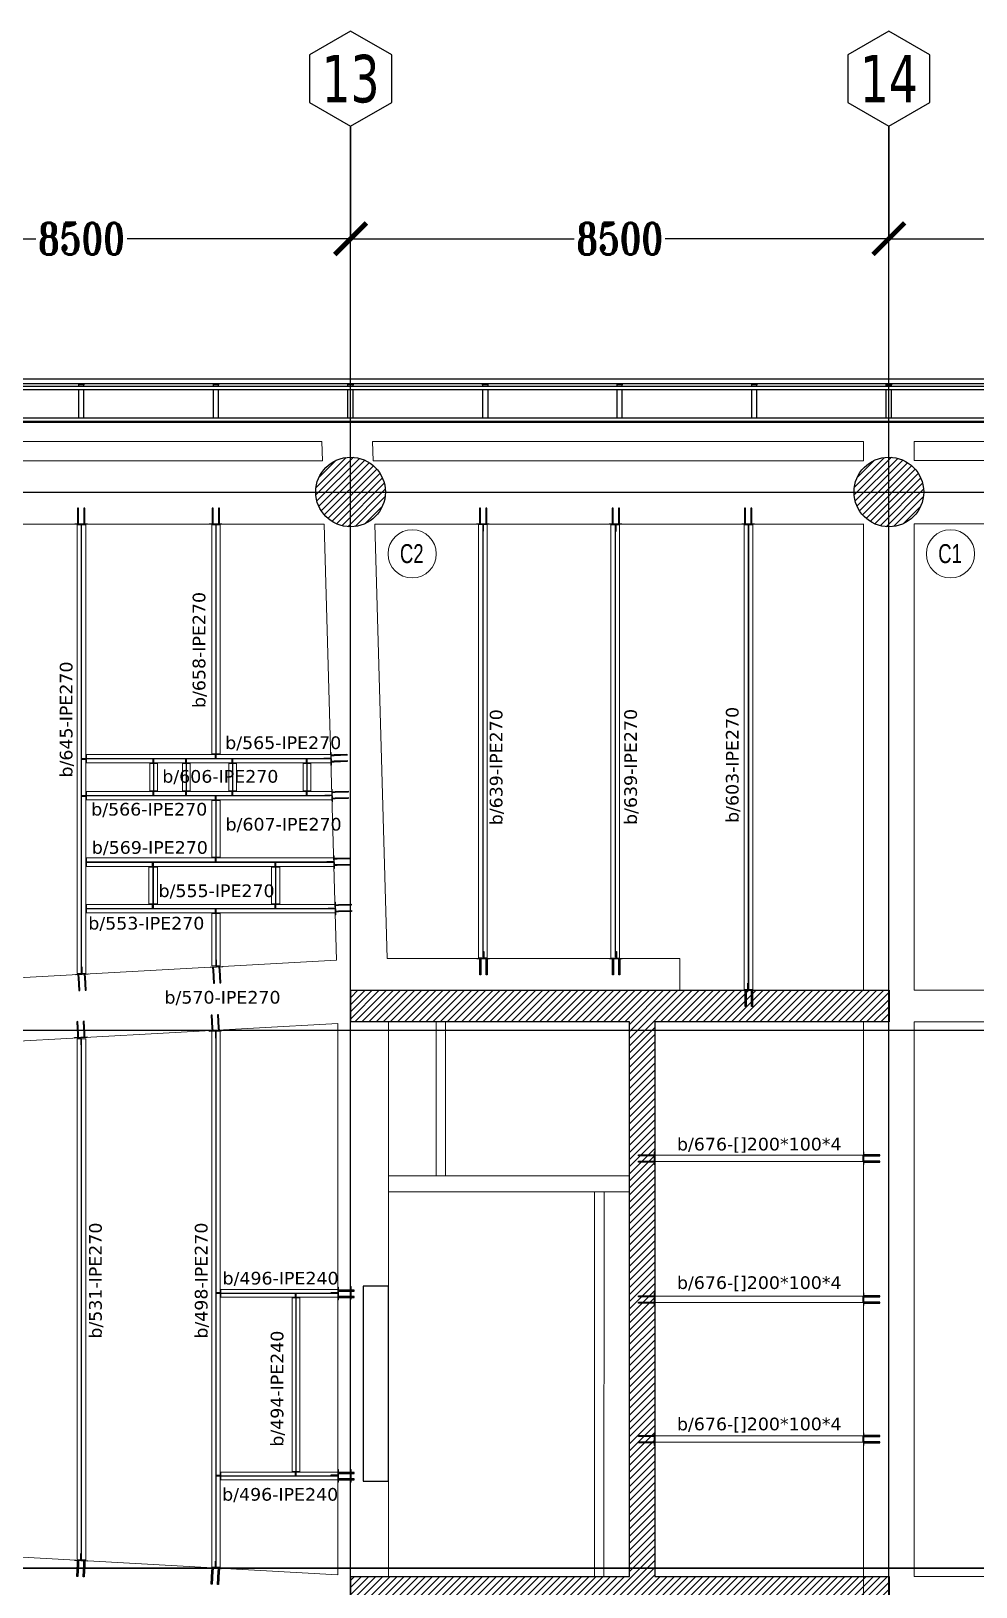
# Model space of a CAD drawing. Header units: millimetres. Extents: x -2452 to 78744, y -21906 to 33736.
# Drawn here: x 50102 to 65020, y 8205 to 32781 of the extents above; entities that cross this region are included whole.
import ezdxf
from ezdxf.enums import TextEntityAlignment as Align

# ---------------------------------------------------------------- set-up
doc = ezdxf.new("R2010")
doc.units = ezdxf.units.MM
doc.header["$LTSCALE"] = 0.9
for name, color, linetype, lineweight in [('0-3', 250, 'Continuous', 5), ('A_ALMA', 8, 'Continuous', 5), ('E_COLUMNAS-4', 1, 'Continuous', 25), ('E_MUROS-1', 2, 'Continuous', 25), ('E_TEXTO', 3, 'Continuous', 9), ('E_VIGAS', 8, 'Continuous', 9), ('E_VIGAS-1', 5, 'Continuous', 25), ('E_VIGAS-2', 10, 'Continuous', 25), ('HCB-PLATINA', 4, 'Continuous', 15), ('HCB-VIGAS', 4, 'Continuous', 15), ('VIGAS_HCB', 4, 'Continuous', 15)]:
    doc.layers.add(name, color=color, linetype=linetype, lineweight=lineweight)
for name, color, linetype in [('COTAS', 8, 'Continuous'), ('HCB-ACH_PANT', 253, 'Continuous'), ('HCB-ANCLAJE', 5, 'Continuous'), ('HCB-EJES', 1, 'Continuous'), ('HCB-ROTULOS', 2, 'Continuous'), ('HCB_PANTALLAS', 6, 'Continuous')]:
    doc.layers.add(name, color=color, linetype=linetype)
doc.layers.get('0-3').off()
doc.styles.add('Arial Narrow', font='', dxfattribs={"width": 0.85, "height": 0.3})
doc.styles.add('ROMANT', font='romant.shx', dxfattribs={"width": 0.8})
doc.styles.add('VERDANA', font='verdana.ttf')
doc.styles.get('Arial Narrow').set_extended_font_data('Arial Narrow')
doc.dimstyles.new('1.125', dxfattribs={"dimscale": 0, "dimtxt": 500, "dimasz": 500, "dimexe": 4, "dimexo": 4, "dimgap": 15, "dimtad": 0, "dimdec": 0, "dimzin": 4, "dimdsep": 46, "dimtxsty": 'ROMANT', "dimblk": 'ARCHTICK', "dimcen": -10, "dimclrd": 256, "dimclrt": 3, "dimadec": 0, "dimazin": 0, "dimtfac": 1, "dimtdec": 0, "dimtix": 1, "dimtmove": 0, "dimatfit": 0, "dimldrblk": 'OBLIQUE', "dimfxl": 0.05, "dimtolj": 1, "dimtzin": 0, "dimarcsym": 0})

# ---------------------------------------------------------------- blocks, each defined once
blk = doc.blocks.new('EST_SFM_VIGA-METALICA-SECCION-C - EST_SFM_VIGA-METALICA-UPN160-1604346-PLANTA DE PISO 14 N_E_ _56_55m')
at = {"layer": 'E_VIGAS-1'}
for p, q in [((30.11, 0.018), (-30.277, 0.018)), ((-30.272, -0.047), (30.104, -0.047))]:
    blk.add_line(p, q, dxfattribs=at)
blk = doc.blocks.new('EST_SFM_VIGA-METALICA-SECCION-C - EST_SFM_VIGA-METALICA-UPN100-1526554-PLANTA DE PISO 14 N_E_ _56_55m')
at = {"layer": 'E_VIGAS-2'}
for p, q in [((34.942, 0.018), (-34.929, 0.018)), ((-34.929, -0.032), (34.942, -0.032))]:
    blk.add_line(p, q, dxfattribs=at)
blk = doc.blocks.new('EST_SFM_VIGA-METALICA-SECCION-C - EST_SFM_VIGA-METALICA-UPN100-1526616-PLANTA DE PISO 14 N_E_ _56_55m')
at = {"layer": 'E_VIGAS-2'}
for p, q in [((34.044, 0.032), (-34.827, 0.032)), ((-34.827, -0.018), (34.044, -0.018))]:
    blk.add_line(p, q, dxfattribs=at)
blk = doc.blocks.new('DCTIB_CNI_EST_MOD-1A-FAC_0001_rvt-2-PLANTA DE PISO 14 N_E_ _56_55m')
at = {"layer": 'E_VIGAS-1'}
for p, q in [((-27.454, 167.859), (-27.426, 167.859)), ((-27.454, 167.858), (-27.454, 167.859)), ((-27.372, 167.858), (-27.454, 167.858)), ((-27.454, 167.83), (-27.454, 167.858)), ((-27.415, 167.864), (-27.415, 167.878)), ((-27.415, 167.859), (-27.415, 167.864)), ((-27.41, 167.878), (-27.41, 167.864)), ((-27.41, 167.864), (-27.41, 167.859)), ((-27.399, 167.859), (-27.372, 167.859)), ((-27.372, 167.859), (-27.372, 167.858)), ((-27.372, 167.83), (-27.372, 167.858)), ((-25.328, 167.859), (-25.3, 167.859)), ((-25.328, 167.858), (-25.328, 167.859)), ((-25.246, 167.858), (-25.328, 167.858)), ((-25.328, 167.83), (-25.328, 167.858)), ((-25.29, 167.864), (-25.29, 167.878)), ((-25.29, 167.859), (-25.29, 167.864)), ((-25.285, 167.878), (-25.285, 167.864)), ((-25.285, 167.864), (-25.285, 167.859)), ((-25.274, 167.859), (-25.246, 167.859)), ((-25.246, 167.859), (-25.246, 167.858)), ((-25.246, 167.83), (-25.246, 167.858)), ((-23.203, 167.859), (-23.175, 167.859)), ((-23.203, 167.858), (-23.203, 167.859)), ((-23.121, 167.858), (-23.203, 167.858)), ((-23.203, 167.83), (-23.203, 167.858)), ((-23.164, 167.864), (-23.164, 167.878)), ((-23.164, 167.859), (-23.164, 167.864)), ((-23.159, 167.878), (-23.159, 167.864)), ((-23.159, 167.864), (-23.159, 167.859)), ((-23.149, 167.859), (-23.121, 167.859)), ((-23.121, 167.859), (-23.121, 167.858)), ((-23.121, 167.83), (-23.121, 167.858)), ((-21.078, 167.858), (-21.078, 167.859)), ((-21.078, 167.859), (-21.05, 167.859)), ((-20.996, 167.858), (-21.078, 167.858)), ((-21.078, 167.858), (-21.078, 167.83)), ((-21.04, 167.864), (-21.04, 167.878)), ((-21.04, 167.859), (-21.04, 167.864)), ((-21.035, 167.878), (-21.035, 167.864)), ((-21.035, 167.864), (-21.035, 167.859)), ((-21.024, 167.859), (-20.996, 167.859)), ((-20.996, 167.859), (-20.996, 167.858)), ((-20.996, 167.858), (-20.996, 167.83)), ((-18.953, 167.859), (-18.925, 167.859)), ((-18.953, 167.858), (-18.953, 167.859)), ((-18.871, 167.858), (-18.953, 167.858)), ((-18.953, 167.83), (-18.953, 167.858)), ((-18.915, 167.864), (-18.915, 167.878)), ((-18.915, 167.859), (-18.915, 167.864)), ((-18.91, 167.878), (-18.91, 167.864)), ((-18.91, 167.864), (-18.91, 167.859)), ((-18.899, 167.859), (-18.871, 167.859)), ((-18.871, 167.859), (-18.871, 167.858)), ((-18.871, 167.83), (-18.871, 167.858)), ((-16.828, 167.859), (-16.8, 167.859)), ((-16.828, 167.858), (-16.828, 167.859)), ((-16.746, 167.858), (-16.828, 167.858)), ((-16.828, 167.83), (-16.828, 167.858)), ((-16.79, 167.864), (-16.79, 167.878)), ((-16.79, 167.859), (-16.79, 167.864)), ((-16.785, 167.878), (-16.785, 167.864)), ((-16.785, 167.864), (-16.785, 167.859)), ((-16.774, 167.859), (-16.746, 167.859)), ((-16.746, 167.859), (-16.746, 167.858)), ((-16.746, 167.83), (-16.746, 167.858)), ((-14.703, 167.859), (-14.675, 167.859)), ((-14.703, 167.858), (-14.703, 167.859)), ((-14.703, 167.858), (-14.621, 167.858)), ((-14.621, 167.858), (-14.703, 167.858)), ((-14.703, 167.83), (-14.703, 167.858)), ((-14.665, 167.864), (-14.665, 167.878)), ((-14.665, 167.859), (-14.665, 167.864)), ((-14.66, 167.878), (-14.66, 167.864)), ((-14.66, 167.864), (-14.66, 167.859)), ((-14.649, 167.859), (-14.621, 167.859)), ((-14.621, 167.859), (-14.621, 167.858)), ((-14.621, 167.83), (-14.621, 167.858)), ((-27.454, 167.33), (-27.454, 167.78)), ((-27.372, 167.33), (-27.372, 167.78)), ((-25.328, 167.33), (-25.328, 167.78)), ((-25.246, 167.33), (-25.246, 167.78)), ((-23.203, 167.33), (-23.203, 167.78)), ((-23.121, 167.33), (-23.121, 167.78)), ((-21.078, 167.78), (-21.078, 167.33)), ((-20.996, 167.78), (-20.996, 167.33)), ((-18.953, 167.33), (-18.953, 167.78)), ((-18.871, 167.33), (-18.871, 167.78)), ((-16.828, 167.33), (-16.828, 167.78)), ((-16.746, 167.33), (-16.746, 167.78)), ((-14.703, 167.33), (-14.703, 167.78)), ((-14.621, 167.33), (-14.621, 167.78)), ((-27.454, 167.26), (-27.454, 167.28)), ((-27.372, 167.26), (-27.454, 167.26)), ((-27.372, 167.26), (-27.372, 167.28)), ((-25.328, 167.263), (-25.328, 167.28)), ((-25.246, 167.263), (-25.328, 167.263)), ((-25.246, 167.263), (-25.246, 167.28)), ((-23.203, 167.263), (-23.203, 167.28)), ((-23.121, 167.263), (-23.203, 167.263)), ((-23.121, 167.263), (-23.121, 167.28)), ((-21.078, 167.28), (-21.078, 167.263)), ((-20.996, 167.263), (-21.078, 167.263)), ((-20.996, 167.28), (-20.996, 167.263)), ((-18.953, 167.263), (-18.953, 167.28)), ((-18.871, 167.263), (-18.953, 167.263)), ((-18.871, 167.263), (-18.871, 167.28)), ((-16.828, 167.263), (-16.828, 167.28)), ((-16.746, 167.263), (-16.828, 167.263)), ((-16.746, 167.263), (-16.746, 167.28)), ((-14.703, 167.263), (-14.703, 167.28)), ((-14.621, 167.263), (-14.703, 167.263)), ((-14.621, 167.263), (-14.621, 167.28))]:
    blk.add_line(p, q, dxfattribs=at)
for points, knots in [([(-27.415, 167.864), (-27.415, 167.863), (-27.415, 167.862), (-27.417, 167.86), (-27.419, 167.86), (-27.42, 167.859), (-27.421, 167.859), (-27.423, 167.859), (-27.424, 167.859), (-27.426, 167.859)], [0, 0, 0, 0, 0.285714, 0.428571, 0.571429, 0.678571, 0.732143, 0.785714, 1, 1, 1, 1]), ([(-27.426, 167.859), (-27.425, 167.859), (-27.423, 167.859), (-27.421, 167.859), (-27.419, 167.86), (-27.417, 167.86), (-27.415, 167.862), (-27.415, 167.863), (-27.415, 167.864)], [0, 0, 0, 0, 0.142857, 0.285714, 0.428571, 0.571429, 0.785714, 1, 1, 1, 1]), ([(-27.41, 167.864), (-27.41, 167.863), (-27.41, 167.862), (-27.408, 167.86), (-27.407, 167.86), (-27.405, 167.859), (-27.404, 167.859), (-27.402, 167.859), (-27.401, 167.859), (-27.399, 167.859)], [0, 0, 0, 0, 0.285714, 0.428571, 0.571429, 0.678571, 0.732143, 0.785714, 1, 1, 1, 1]), ([(-27.399, 167.859), (-27.4, 167.859), (-27.402, 167.859), (-27.404, 167.859), (-27.406, 167.86), (-27.408, 167.86), (-27.41, 167.862), (-27.41, 167.863), (-27.41, 167.864)], [0, 0, 0, 0, 0.142857, 0.285714, 0.428571, 0.571429, 0.785714, 1, 1, 1, 1]), ([(-25.29, 167.864), (-25.29, 167.863), (-25.29, 167.862), (-25.292, 167.86), (-25.293, 167.86), (-25.295, 167.859), (-25.296, 167.859), (-25.297, 167.859), (-25.299, 167.859), (-25.3, 167.859)], [0, 0, 0, 0, 0.285714, 0.428571, 0.571429, 0.678571, 0.732143, 0.785714, 1, 1, 1, 1]), ([(-25.3, 167.859), (-25.299, 167.859), (-25.298, 167.859), (-25.295, 167.859), (-25.293, 167.86), (-25.291, 167.86), (-25.29, 167.862), (-25.29, 167.863), (-25.29, 167.864)], [0, 0, 0, 0, 0.142857, 0.285714, 0.428571, 0.571429, 0.785714, 1, 1, 1, 1]), ([(-25.285, 167.864), (-25.285, 167.863), (-25.284, 167.862), (-25.283, 167.86), (-25.281, 167.86), (-25.28, 167.859), (-25.279, 167.859), (-25.277, 167.859), (-25.275, 167.859), (-25.274, 167.859)], [0, 0, 0, 0, 0.285714, 0.428571, 0.571429, 0.678571, 0.732143, 0.785714, 1, 1, 1, 1]), ([(-25.274, 167.859), (-25.275, 167.859), (-25.276, 167.859), (-25.279, 167.859), (-25.281, 167.86), (-25.283, 167.86), (-25.284, 167.862), (-25.285, 167.863), (-25.285, 167.864)], [0, 0, 0, 0, 0.142857, 0.285714, 0.428571, 0.571429, 0.785714, 1, 1, 1, 1]), ([(-23.164, 167.864), (-23.164, 167.863), (-23.165, 167.862), (-23.166, 167.86), (-23.168, 167.86), (-23.169, 167.859), (-23.17, 167.859), (-23.172, 167.859), (-23.174, 167.859), (-23.175, 167.859)], [0, 0, 0, 0, 0.285714, 0.428571, 0.571429, 0.678571, 0.732143, 0.785714, 1, 1, 1, 1]), ([(-23.175, 167.859), (-23.174, 167.859), (-23.173, 167.859), (-23.17, 167.859), (-23.168, 167.86), (-23.166, 167.86), (-23.165, 167.862), (-23.164, 167.863), (-23.164, 167.864)], [0, 0, 0, 0, 0.142857, 0.285714, 0.428571, 0.571429, 0.785714, 1, 1, 1, 1]), ([(-23.159, 167.864), (-23.159, 167.863), (-23.159, 167.862), (-23.157, 167.86), (-23.156, 167.86), (-23.154, 167.859), (-23.153, 167.859), (-23.152, 167.859), (-23.15, 167.859), (-23.149, 167.859)], [0, 0, 0, 0, 0.285714, 0.428571, 0.571429, 0.678571, 0.732143, 0.785714, 1, 1, 1, 1]), ([(-23.149, 167.859), (-23.15, 167.859), (-23.151, 167.859), (-23.154, 167.859), (-23.156, 167.86), (-23.158, 167.86), (-23.159, 167.862), (-23.159, 167.863), (-23.159, 167.864)], [0, 0, 0, 0, 0.142857, 0.285714, 0.428571, 0.571429, 0.785714, 1, 1, 1, 1]), ([(-21.05, 167.859), (-21.049, 167.859), (-21.048, 167.859), (-21.045, 167.859), (-21.043, 167.86), (-21.041, 167.86), (-21.04, 167.862), (-21.04, 167.863), (-21.04, 167.864)], [0, 0, 0, 0, 0.142857, 0.285714, 0.428571, 0.571429, 0.785714, 1, 1, 1, 1]), ([(-21.04, 167.864), (-21.04, 167.863), (-21.04, 167.862), (-21.042, 167.86), (-21.043, 167.86), (-21.045, 167.859), (-21.046, 167.859), (-21.047, 167.859), (-21.049, 167.859), (-21.05, 167.859)], [0, 0, 0, 0, 0.285714, 0.428571, 0.571429, 0.678571, 0.732143, 0.785714, 1, 1, 1, 1]), ([(-21.024, 167.859), (-21.025, 167.859), (-21.026, 167.859), (-21.029, 167.859), (-21.031, 167.86), (-21.033, 167.86), (-21.034, 167.862), (-21.035, 167.863), (-21.035, 167.864)], [0, 0, 0, 0, 0.142857, 0.285714, 0.428571, 0.571429, 0.785714, 1, 1, 1, 1]), ([(-21.035, 167.864), (-21.035, 167.863), (-21.034, 167.862), (-21.033, 167.86), (-21.031, 167.86), (-21.03, 167.859), (-21.029, 167.859), (-21.027, 167.859), (-21.025, 167.859), (-21.024, 167.859)], [0, 0, 0, 0, 0.285714, 0.428571, 0.571429, 0.678571, 0.732143, 0.785714, 1, 1, 1, 1]), ([(-18.915, 167.864), (-18.915, 167.863), (-18.915, 167.862), (-18.917, 167.86), (-18.918, 167.86), (-18.92, 167.859), (-18.921, 167.859), (-18.922, 167.859), (-18.924, 167.859), (-18.925, 167.859)], [0, 0, 0, 0, 0.285714, 0.428571, 0.571429, 0.678571, 0.732143, 0.785714, 1, 1, 1, 1]), ([(-18.925, 167.859), (-18.924, 167.859), (-18.923, 167.859), (-18.92, 167.859), (-18.918, 167.86), (-18.916, 167.86), (-18.915, 167.862), (-18.915, 167.863), (-18.915, 167.864)], [0, 0, 0, 0, 0.142857, 0.285714, 0.428571, 0.571429, 0.785714, 1, 1, 1, 1]), ([(-18.91, 167.864), (-18.91, 167.863), (-18.909, 167.862), (-18.908, 167.86), (-18.906, 167.86), (-18.905, 167.859), (-18.904, 167.859), (-18.902, 167.859), (-18.9, 167.859), (-18.899, 167.859)], [0, 0, 0, 0, 0.285714, 0.428571, 0.571429, 0.678571, 0.732143, 0.785714, 1, 1, 1, 1]), ([(-18.899, 167.859), (-18.9, 167.859), (-18.901, 167.859), (-18.904, 167.859), (-18.906, 167.86), (-18.908, 167.86), (-18.909, 167.862), (-18.91, 167.863), (-18.91, 167.864)], [0, 0, 0, 0, 0.142857, 0.285714, 0.428571, 0.571429, 0.785714, 1, 1, 1, 1]), ([(-16.79, 167.864), (-16.79, 167.863), (-16.79, 167.862), (-16.792, 167.86), (-16.793, 167.86), (-16.795, 167.859), (-16.796, 167.859), (-16.797, 167.859), (-16.799, 167.859), (-16.8, 167.859)], [0, 0, 0, 0, 0.285714, 0.428571, 0.571429, 0.678571, 0.732143, 0.785714, 1, 1, 1, 1]), ([(-16.8, 167.859), (-16.799, 167.859), (-16.798, 167.859), (-16.795, 167.859), (-16.793, 167.86), (-16.791, 167.86), (-16.79, 167.862), (-16.79, 167.863), (-16.79, 167.864)], [0, 0, 0, 0, 0.142857, 0.285714, 0.428571, 0.571429, 0.785714, 1, 1, 1, 1]), ([(-16.785, 167.864), (-16.785, 167.863), (-16.784, 167.862), (-16.783, 167.86), (-16.781, 167.86), (-16.78, 167.859), (-16.779, 167.859), (-16.777, 167.859), (-16.775, 167.859), (-16.774, 167.859)], [0, 0, 0, 0, 0.285714, 0.428571, 0.571429, 0.678571, 0.732143, 0.785714, 1, 1, 1, 1]), ([(-16.774, 167.859), (-16.775, 167.859), (-16.776, 167.859), (-16.779, 167.859), (-16.781, 167.86), (-16.783, 167.86), (-16.784, 167.862), (-16.785, 167.863), (-16.785, 167.864)], [0, 0, 0, 0, 0.142857, 0.285714, 0.428571, 0.571429, 0.785714, 1, 1, 1, 1]), ([(-14.665, 167.864), (-14.665, 167.863), (-14.665, 167.862), (-14.667, 167.86), (-14.668, 167.86), (-14.67, 167.859), (-14.671, 167.859), (-14.672, 167.859), (-14.674, 167.859), (-14.675, 167.859)], [0, 0, 0, 0, 0.285714, 0.428571, 0.571429, 0.678571, 0.732143, 0.785714, 1, 1, 1, 1]), ([(-14.675, 167.859), (-14.674, 167.859), (-14.673, 167.859), (-14.67, 167.859), (-14.668, 167.86), (-14.666, 167.86), (-14.665, 167.862), (-14.665, 167.863), (-14.665, 167.864)], [0, 0, 0, 0, 0.142857, 0.285714, 0.428571, 0.571429, 0.785714, 1, 1, 1, 1]), ([(-14.66, 167.864), (-14.66, 167.863), (-14.659, 167.862), (-14.658, 167.86), (-14.656, 167.86), (-14.655, 167.859), (-14.654, 167.859), (-14.652, 167.859), (-14.65, 167.859), (-14.649, 167.859)], [0, 0, 0, 0, 0.285714, 0.428571, 0.571429, 0.678571, 0.732143, 0.785714, 1, 1, 1, 1]), ([(-14.649, 167.859), (-14.65, 167.859), (-14.651, 167.859), (-14.654, 167.859), (-14.656, 167.86), (-14.658, 167.86), (-14.659, 167.862), (-14.66, 167.863), (-14.66, 167.864)], [0, 0, 0, 0, 0.142857, 0.285714, 0.428571, 0.571429, 0.785714, 1, 1, 1, 1])]:
    blk.add_open_spline(points, degree=3, knots=knots, dxfattribs=at)
for name, p in [('EST_SFM_VIGA-METALICA-SECCION-C - EST_SFM_VIGA-METALICA-UPN160-1604346-PLANTA DE PISO 14 N_E_ _56_55m', (-40.081, 167.925)), ('EST_SFM_VIGA-METALICA-SECCION-C - EST_SFM_VIGA-METALICA-UPN100-1526554-PLANTA DE PISO 14 N_E_ _56_55m', (-40.169, 167.812)), ('EST_SFM_VIGA-METALICA-SECCION-C - EST_SFM_VIGA-METALICA-UPN100-1526616-PLANTA DE PISO 14 N_E_ _56_55m', (-39.77, 167.298))]:
    blk.add_blockref(name, p, dxfattribs=at)
blk = doc.blocks.new('CNI_TAG COLUMNAS CONCRETO MARCA - CNI_COLUMNA CONCRETO-582370-PLANTA DE PISO 14 N_E_ _56_55m')
at = {"layer": 'E_TEXTO'}
for start, end in [(360, 180), (180, 360)]:
    blk.add_arc((0.00026, -0.00015), 0.00254, start, end, dxfattribs=at)
blk = doc.blocks.new('CX-CONC')
at = {"layer": 'HCB-ANCLAJE'}
for points in [[(-50, -8), (-46, -6), (-42, -8), (-40, -8), (-38, -14), (-38, -52), (-38, -256), (-54, -256), (-54, -52), (-54, -14), (-52, -8)], [(50, -8), (54, -6), (58, -8), (60, -8), (62, -14), (62, -52), (62, -256), (46, -256), (46, -52), (46, -14), (48, -8)]]:
    blk.add_lwpolyline(points, close=True, dxfattribs=at)
at = {"layer": 'HCB-PLATINA'}
blk.add_lwpolyline([(-100, -6), (100, -6), (100, 0), (-100, 0)], close=True, dxfattribs=at)
blk = doc.blocks.new('_ArchTick')
at = {"color": 0, "linetype": 'ByBlock', "const_width": 0.15}
blk.add_lwpolyline([(-0.5, -0.5), (0.5, 0.5)], dxfattribs=at)
blk = doc.blocks.new('*D109')
at = {"layer": 'COTAS', "color": 0, "lineweight": -2, "transparency": 16777216}
for p, q in [((46646, 31277), (46646, 29496)), ((55146, 31277), (55146, 29496))]:
    blk.add_line(p, q, dxfattribs=at)
at = {"layer": 'COTAS', "lineweight": -2, "transparency": 16777216}
for p, q in [((46646, 29500), (50176, 29500)), ((55146, 29500), (51616, 29500))]:
    blk.add_line(p, q, dxfattribs=at)
at = {"layer": 'Defpoints', "color": 0, "transparency": 16777216}
for p in [(46646, 31281), (55146, 31281), (46646, 29500)]:
    blk.add_point(p, dxfattribs=at)
at = {"layer": 'COTAS', "lineweight": -2, "transparency": 16777216, "xscale": 500, "yscale": 500, "zscale": 500, "rotation": 180}
blk.add_blockref('_ArchTick', (46646, 29500), dxfattribs=at)
at = {"layer": 'COTAS', "lineweight": -2, "transparency": 16777216, "xscale": 500, "yscale": 500, "zscale": 500}
blk.add_blockref('_ArchTick', (55146, 29500), dxfattribs=at)
at = {"layer": 'COTAS', "color": 3, "transparency": 16777216, "insert": (50896, 29500), "char_height": 500, "attachment_point": 5, "style": 'ROMANT'}
blk.add_mtext('\\A1;8500', dxfattribs=at)
blk = doc.blocks.new('_Oblique')
at = {"color": 0, "linetype": 'ByBlock', "lineweight": -2}
blk.add_line((-0.5, -0.5), (0.5, 0.5), dxfattribs=at)
blk = doc.blocks.new('*D110')
at = {"layer": 'COTAS', "color": 0, "lineweight": -2, "transparency": 16777216}
for p, q in [((55146, 31277), (55146, 29496)), ((63646, 31277), (63646, 29496))]:
    blk.add_line(p, q, dxfattribs=at)
at = {"layer": 'COTAS', "lineweight": -2, "transparency": 16777216}
for p, q in [((55146, 29500), (58676, 29500)), ((63646, 29500), (60116, 29500))]:
    blk.add_line(p, q, dxfattribs=at)
at = {"layer": 'Defpoints', "color": 0, "transparency": 16777216}
for p in [(55146, 31281), (63646, 31281), (55146, 29500)]:
    blk.add_point(p, dxfattribs=at)
at = {"layer": 'COTAS', "lineweight": -2, "transparency": 16777216, "xscale": 500, "yscale": 500, "zscale": 500, "rotation": 180}
blk.add_blockref('_ArchTick', (55146, 29500), dxfattribs=at)
at = {"layer": 'COTAS', "lineweight": -2, "transparency": 16777216, "xscale": 500, "yscale": 500, "zscale": 500}
blk.add_blockref('_ArchTick', (63646, 29500), dxfattribs=at)
at = {"layer": 'COTAS', "color": 3, "transparency": 16777216, "insert": (59396, 29500), "char_height": 500, "attachment_point": 5, "style": 'ROMANT'}
blk.add_mtext('\\A1;8500', dxfattribs=at)
blk = doc.blocks.new('*D111')
at = {"layer": 'COTAS', "color": 0, "lineweight": -2, "transparency": 16777216}
for p, q in [((63646, 31277), (63646, 29496)), ((72146, 31277), (72146, 29496))]:
    blk.add_line(p, q, dxfattribs=at)
at = {"layer": 'COTAS', "lineweight": -2, "transparency": 16777216}
for p, q in [((63646, 29500), (67176, 29500)), ((72146, 29500), (68616, 29500))]:
    blk.add_line(p, q, dxfattribs=at)
at = {"layer": 'Defpoints', "color": 0, "transparency": 16777216}
for p in [(63646, 31281), (72146, 31281), (72146, 29500)]:
    blk.add_point(p, dxfattribs=at)
at = {"layer": 'COTAS', "lineweight": -2, "transparency": 16777216, "xscale": 500, "yscale": 500, "zscale": 500, "rotation": 180}
blk.add_blockref('_ArchTick', (63646, 29500), dxfattribs=at)
at = {"layer": 'COTAS', "lineweight": -2, "transparency": 16777216, "xscale": 500, "yscale": 500, "zscale": 500}
blk.add_blockref('_ArchTick', (72146, 29500), dxfattribs=at)
at = {"layer": 'COTAS', "color": 3, "transparency": 16777216, "insert": (67896, 29500), "char_height": 500, "attachment_point": 5, "style": 'ROMANT'}
blk.add_mtext('\\A1;8500', dxfattribs=at)

msp = doc.modelspace()

# ---------------------------------------------------------------- hatches: boundary and pattern name
at = {"layer": 'HCB-ACH_PANT'}
h = msp.add_hatch(dxfattribs=at)
h.set_pattern_fill('ANSI31', color=256, scale=25)
h.set_pattern_definition([(45, (42500, -7e-12), (-56.1266, 56.1266), [])])
edge = h.paths.add_edge_path()
edge.add_arc((55146.2, 25500), 550, 0, 360)
h = msp.add_hatch(dxfattribs=at)
h.set_pattern_fill('ANSI31', color=256, scale=25)
h.set_pattern_definition([(45, (51000, -7e-12), (-56.1266, 56.1266), [])])
edge = h.paths.add_edge_path()
edge.add_arc((63646.2, 25500), 550, 0, 360)
h = msp.add_hatch(dxfattribs=at)
h.set_pattern_fill('ANSI31', color=256, scale=25)
h.set_pattern_definition([(45, (-17030.31, -55448.78), (-56.1266, 56.1266), [])])
h.paths.add_polyline_path([(63649.3, 7870.2), (55149.3, 7870.2), (55149.3, 8370.2), (59549.3, 8370.2), (59549.3, 17130.2), (55149.3, 17130.2), (55149.3, 17630.2), (63649.3, 17630.2), (63649.3, 17130.2), (59949.3, 17130.2), (59949.3, 8370.2), (63649.3, 8370.2)])

# ---------------------------------------------------------------- linework, layer by layer
for points in [[(50899.1, 24880.1), (50899.1, 24990.1), (50893.1, 24990.1), (50893.1, 24880.1)], [(53024.1, 24880.1), (53024.1, 24990.1), (53018.1, 24990.1), (53018.1, 24880.1)], [(57243.7, 24880.1), (57243.7, 24990.1), (57237.7, 24990.1), (57237.7, 24880.1)], [(59338.1, 24880.1), (59338.1, 24990.1), (59332.1, 24990.1), (59332.1, 24880.1)], [(61432.6, 24880), (61432.6, 24990), (61426.6, 24990), (61426.6, 24880)], [(54725, 21297.3), (54835, 21297.3), (54835, 21291.3), (54725, 21291.3)], [(54741.7, 20713), (54851.7, 20713), (54851.7, 20707), (54741.7, 20707)], [(54771.6, 19663), (54881.6, 19663), (54881.6, 19657), (54771.6, 19657)], [(54792.6, 18928), (54902.6, 18928), (54902.6, 18922), (54792.6, 18922)], [(57250.2, 18240.2), (57250.2, 18130.2), (57244.2, 18130.2), (57244.2, 18240.2)], [(59344.7, 18240.2), (59344.7, 18130.2), (59338.7, 18130.2), (59338.7, 18240.2)], [(50899.6, 17993.2), (50899.6, 17883.2), (50905.6, 17883.2), (50905.6, 17993.2)], [(53024.7, 18111.5), (53024.7, 18001.5), (53030.7, 18001.5), (53030.7, 18111.5)], [(61426.2, 17740.2), (61426.2, 17630.2), (61420.2, 17630.2), (61420.2, 17740.2)], [(53017.9, 16873.1), (53017.9, 16983.1), (53011.9, 16983.1), (53011.9, 16873.1)], [(50892.7, 16770.2), (50892.7, 16880.2), (50886.7, 16880.2), (50886.7, 16770.2)], [(54837.2, 12843.2), (54947.2, 12843.2), (54947.2, 12849.2), (54837.2, 12849.2)], [(54837.2, 9961.6), (54947.2, 9961.6), (54947.2, 9967.6), (54837.2, 9967.6)], [(50892.9, 8730.7), (50892.9, 8620.7), (50886.9, 8620.7), (50886.9, 8730.7)], [(53017.7, 8612), (53017.7, 8502), (53011.7, 8502), (53011.7, 8612)]]:
    msp.add_lwpolyline(points, close=True)
at = {"layer": 'A_ALMA'}
for p, q in [((50892.9, 17902.7), (50892.9, 24980)), ((50899.5, 17902.7), (50899.5, 24980)), ((53016.8, 21365.2), (53016.8, 24980)), ((53023.4, 21365.2), (53023.4, 24980)), ((57232.9, 18155.1), (57232.9, 24985)), ((57239.5, 18155.1), (57239.5, 24985)), ((59322.9, 18150.2), (59322.9, 24980)), ((59329.5, 18150.2), (59329.5, 24980)), ((61426.3, 17650.2), (61426.3, 24980)), ((61432.9, 17650.2), (61432.9, 24980)), ((50974.7, 21291), (54825.3, 21291)), ((50974.7, 21284.4), (54825.3, 21284.4)), ((52033.2, 20780.2), (52033.2, 21210.2)), ((52039.4, 20780.2), (52039.4, 21210.2)), ((52550.4, 20780.2), (52550.4, 21210.2)), ((52556.6, 20780.2), (52556.6, 21210.2)), ((53282.1, 20780.2), (53282.1, 21210.2)), ((53288.3, 20780.2), (53288.3, 21210.2)), ((54455.5, 20780.2), (54455.5, 21210.2)), ((54461.7, 20780.2), (54461.7, 21210.2)), ((50974.7, 20706), (54825.3, 20706)), ((50974.7, 20699.4), (54825.3, 20699.4)), ((53016.8, 19730.9), (53016.8, 20625.2)), ((53023.4, 19730.9), (53023.4, 20625.2)), ((50974.7, 19656.7), (54872, 19656.7)), ((50974.7, 19650.1), (54872, 19650.1)), ((52025.5, 18995.9), (52025.5, 19575.9)), ((52032.1, 18995.9), (52032.1, 19575.9)), ((53960.5, 18995.9), (53960.5, 19575.9)), ((53967.1, 18995.9), (53967.1, 19575.9)), ((50974.7, 18921.7), (54892.9, 18921.7)), ((50974.7, 18915.1), (54892.9, 18915.1)), ((53017.9, 18021), (53017.9, 18840.9)), ((53024.5, 18021), (53024.5, 18840.9)), ((53017.9, 8521.4), (53017.9, 16989.2)), ((53024.5, 8521.4), (53024.5, 16983.1)), ((50892.9, 8662.4), (50892.9, 16864.8)), ((50899.5, 8634), (50899.5, 16864.8)), ((53098.7, 12843.3), (54937.2, 12843.3)), ((53098.7, 12837.1), (54937.2, 12837.1)), ((54283.2, 10028.4), (54283.2, 12770.2)), ((54289.4, 10028.4), (54289.4, 12767.5)), ((53098.7, 9961.1), (54937.2, 9961.1)), ((53098.7, 9954.9), (54937.2, 9954.9))]:
    msp.add_line(p, q, dxfattribs=at)
at = {"layer": 'E_COLUMNAS-4', "color": 6}
for centre in [(55146.2, 25500), (63646.2, 25500)]:
    msp.add_circle(centre, 550, dxfattribs=at)
at = {"layer": 'E_MUROS-1'}
msp.add_lwpolyline([(55746.4, 11830.2), (55746.4, 12956.7), (55346.4, 12956.7), (55346.4, 9872.6), (55746.4, 9872.6), (55746.4, 11830.2)], dxfattribs=at)
at = {"layer": 'E_VIGAS', "color": 30, "true_color": 0xf26722}
for p, q in [((63246.2, 17632.5), (63246.2, 25000)), ((59546.4, 14697.9), (55746.4, 14697.9)), ((59546.4, 14447.9), (55746.4, 14447.9)), ((58998.3, 14447.9), (58998.1, 8367.9)), ((59148.3, 14447.9), (59148.1, 8367.9))]:
    msp.add_line(p, q, dxfattribs=at)
at = {"layer": 'E_VIGAS'}
for points in [[(10247.2, 26595.9), (10247.2, -1095.9), (66047.4, -1095.8), (66047.4, 26595.9)], [(46947.2, 25990.1), (46947.2, 26295.9), (54692.4, 26295.9), (54701.1, 25990.1)], [(55501.5, 25990.1), (63247.4, 25990.1), (63247.4, 26295.9), (55492.7, 26295.9)], [(64047.4, 26000), (65847.4, 26000), (65847.4, 26295.9), (64047.4, 26295.9)], [(46947.2, 24990.1), (46947.2, 17662.7), (54926.1, 18107), (54729.7, 24990.1)], [(64047.4, 25000), (64047.4, 17632.6), (65847.4, 17632.6), (65847.4, 25000)], [(64047.4, 17132.6), (64047.4, 8370.2), (65847.4, 8370.2), (65847.4, 17132.6)]]:
    msp.add_lwpolyline(points, close=True, dxfattribs=at)
for points in [[(63247.4, 24990.1), (55530, 24990.1), (55725.7, 18130.2), (60347.2, 18130.2), (60347.2, 17632.6)], [(54947.2, 17106.7), (46947.2, 16661.1), (46947.2, 8840.9), (54947.2, 8393.9), (54947.2, 17106.7)], [(55147.4, 17130.2), (55747.2, 17130.2), (55747.2, 8370.2), (55747.2, 8370.2)], [(60347.2, 7870.2), (60347.2, 7870.2), (60346.2, 7370), (59881.2, 7370.2), (59881.2, 7370.2), (55732.8, 7370.1), (55567.5, 490.1), (63247.5, 490.1), (63247.4, 17130.2)], [(56646.3, 17127.8), (56646.3, 14697.9), (56496.3, 14697.9), (56496.3, 17127.8)]]:
    msp.add_lwpolyline(points, dxfattribs=at)
at = {"layer": 'HCB-EJES'}
for p, q in [((55146.2, -5780.2), (55146.2, 31280.5)), ((63646.2, -5780.2), (63646.2, 31280.5)), ((-952.1, 25500), (77244.5, 25500)), ((-952.1, 17000), (77244.5, 17000))]:
    msp.add_line(p, q, dxfattribs=at)
msp.add_lwpolyline([(77244.5, 8500), (-952.1, 8500), (77244.5, 8500)], dxfattribs=at)
at = {"layer": 'HCB-ROTULOS'}
for points in [[(54496.7, 31655.5), (55146.2, 31280.5), (55795.7, 31655.5), (55795.7, 32405.5), (55146.2, 32780.5), (54496.7, 32405.5)], [(62996.7, 31655.5), (63646.2, 31280.5), (64295.7, 31655.5), (64295.7, 32405.5), (63646.2, 32780.5), (62996.7, 32405.5)]]:
    msp.add_lwpolyline(points, close=True, dxfattribs=at)
at = {"layer": 'HCB-VIGAS'}
for points in [[(50899.5, 21284.4), (50899.5, 21291), (50973.7, 21291), (50973.7, 21284.4)], [(50963.7, 21284.4), (50963.7, 21274.4), (50909.5, 21274.4), (50909.5, 21284.4)], [(52033.2, 21284.4), (52023.2, 21284.4), (52023.2, 21220.2), (52033.2, 21220.2)], [(52033.2, 21210.2), (52039.4, 21210.2), (52039.4, 21274.4), (52033.2, 21274.4)], [(52550.4, 21284.4), (52540.4, 21284.4), (52540.4, 21220.2), (52550.4, 21220.2)], [(52550.4, 21210.2), (52556.6, 21210.2), (52556.6, 21274.4), (52550.4, 21274.4)], [(53016.8, 21291.1), (53006.8, 21291.1), (53006.8, 21355.3), (53016.8, 21355.3)], [(53016.8, 21365.2), (53023, 21365.3), (53023, 21301.1), (53016.8, 21301.1)], [(53282.1, 21284.4), (53272.1, 21284.4), (53272.1, 21220.2), (53282.1, 21220.2)], [(53282.1, 21210.3), (53288.3, 21210.2), (53288.3, 21274.4), (53282.1, 21274.4)], [(54455.5, 21284.4), (54445.5, 21284.4), (54445.5, 21220.2), (54455.5, 21220.2)], [(54455.5, 21210.2), (54461.7, 21210.2), (54461.7, 21274.4), (54455.5, 21274.4)], [(50899.5, 20699.4), (50899.5, 20706), (50973.7, 20706), (50973.7, 20699.4)], [(50963.7, 20699.4), (50963.7, 20689.4), (50909.5, 20689.4), (50909.5, 20699.4)], [(52033.2, 20706), (52023.2, 20706), (52023.2, 20770.2), (52033.2, 20770.2)], [(52033.2, 20780.2), (52039.4, 20780.2), (52039.4, 20716), (52033.2, 20716)], [(52550.4, 20706), (52540.4, 20706), (52540.4, 20770.2), (52550.4, 20770.2)], [(52550.4, 20780.2), (52556.6, 20780.2), (52556.6, 20716), (52550.4, 20716)], [(53016.8, 20699.4), (53006.8, 20699.4), (53006.8, 20635.2), (53016.8, 20635.2)], [(53016.8, 20625.2), (53023, 20625.2), (53023, 20689.4), (53016.8, 20689.4)], [(53282.1, 20706), (53272.1, 20706), (53272.1, 20770.2), (53282.1, 20770.2)], [(53282.1, 20780.2), (53288.3, 20780.2), (53288.3, 20716), (53282.1, 20716)], [(54455.5, 20706), (54445.5, 20706), (54445.5, 20770.2), (54455.5, 20770.2)], [(54455.5, 20780.2), (54461.7, 20780.2), (54461.7, 20716), (54455.5, 20716)], [(53016.8, 19657.1), (53006.8, 19657.1), (53006.8, 19721.3), (53016.8, 19721.3)], [(53016.8, 19731.3), (53023, 19731.3), (53023, 19667.1), (53016.8, 19667.1)], [(52025.5, 19650.1), (52015.5, 19650.1), (52015.5, 19585.9), (52025.5, 19585.9)], [(52025.5, 19575.9), (52031.7, 19575.9), (52031.7, 19640.1), (52025.5, 19640.1)], [(53960.5, 19650.1), (53950.5, 19650.1), (53950.5, 19585.9), (53960.5, 19585.9)], [(53960.5, 19575.9), (53966.7, 19575.9), (53966.7, 19640.1), (53960.5, 19640.1)], [(52025.5, 18921.7), (52015.5, 18921.7), (52015.5, 18985.9), (52025.5, 18985.9)], [(52025.5, 18995.9), (52031.7, 18995.9), (52031.7, 18931.7), (52025.5, 18931.7)], [(53960.5, 18921.7), (53950.5, 18921.7), (53950.5, 18985.9), (53960.5, 18985.9)], [(53960.5, 18995.9), (53966.7, 18995.9), (53966.7, 18931.7), (53960.5, 18931.7)], [(53017.9, 18915.1), (53007.9, 18915.1), (53007.9, 18850.8), (53017.9, 18850.8)], [(53017.9, 18840.9), (53024.1, 18840.8), (53024.1, 18905.1), (53017.9, 18905.1)], [(53024.5, 12843.3), (53024.5, 12853.3), (53088.7, 12853.3), (53088.7, 12843.3)], [(53098.7, 12843.3), (53098.7, 12837.1), (53034.5, 12837.1), (53034.5, 12843.3)], [(54283.2, 12837.1), (54273.2, 12837.1), (54273.2, 12780.2), (54283.2, 12780.2)], [(54283.2, 12770.2), (54289.4, 12770.2), (54289.4, 12827.1), (54283.2, 12827.1)], [(53024.5, 9961.1), (53024.5, 9971.1), (53088.7, 9971.1), (53088.7, 9961.1)], [(53098.7, 9961.1), (53098.7, 9954.9), (53034.5, 9954.9), (53034.5, 9961.1)], [(54283.2, 9961.1), (54273.2, 9961.1), (54273.2, 10018.6), (54283.2, 10018.6)], [(54283.2, 10028.4), (54289.4, 10028.4), (54289.4, 9971.1), (54283.2, 9971.1)]]:
    msp.add_lwpolyline(points, close=True, dxfattribs=at)
at = {"layer": 'HCB_PANTALLAS'}
msp.add_lwpolyline([(63649.3, 7870.2), (55149.3, 7870.2), (55149.3, 8370.2), (59549.3, 8370.2), (59549.3, 17130.2), (55149.3, 17130.2), (55149.3, 17630.2), (63649.3, 17630.2), (63649.3, 17130.2), (59949.3, 17130.2), (59949.3, 8370.2), (63649.3, 8370.2)], close=True, dxfattribs=at)
at = {"layer": 'VIGAS_HCB'}
for points in [[(50828.6, 24980.1), (50963.6, 24980.1), (50963.7, 17896.4), (50828.7, 17896.4)], [(52953.7, 21365.2), (53088.7, 21365.2), (53088.7, 24980.1), (52953.7, 24980.1)], [(57168.7, 18140.2), (57303.7, 18140.2), (57303.7, 24985), (57168.7, 24985)], [(59258.7, 18135.2), (59393.7, 18135.2), (59393.7, 24980.1), (59258.7, 24980.1)], [(61362.1, 17640.2), (61497.1, 17640.2), (61497.1, 24980.1), (61362.1, 24980.1)], [(54833.4, 21220.2), (50973.7, 21220.2), (50973.7, 21355.2), (54833.4, 21355.2)], [(51976.3, 20780.4), (52096.3, 20780.4), (52096.3, 21210.2), (51976.3, 21210.2)], [(52493.6, 20780.5), (52613.6, 20780.5), (52613.6, 21210.2), (52493.6, 21210.2)], [(53225.2, 20780.6), (53345.2, 20780.6), (53345.2, 21210.2), (53225.2, 21210.2)], [(54398.7, 20780.9), (54518.7, 20780.9), (54518.7, 21210.2), (54398.7, 21210.2)], [(54850.1, 20636), (50974.7, 20635.2), (50974.7, 20770.2), (54850.1, 20771)], [(52953.7, 19730.9), (53088.7, 19730.9), (53088.7, 20625.6), (52953.7, 20625.6)], [(50973.7, 19720.9), (54880, 19720.9), (54880, 19585.9), (50973.7, 19585.9)], [(51961.3, 18995.9), (52096.3, 18995.9), (52096.3, 19575.9), (51961.3, 19575.9)], [(53896.3, 19575.9), (54031.3, 19575.9), (54031.3, 18995.9), (53896.3, 18995.9)], [(50973.7, 18850.9), (54901, 18850.9), (54901, 18985.9), (50973.7, 18985.9)], [(52953.7, 18017.9), (53088.7, 18017.9), (53088.7, 18840.9), (52953.7, 18840.9)], [(52953.7, 16983.1), (53088.7, 16983.1), (53088.7, 8515.2), (52953.7, 8515.2)], [(50828.7, 8634), (50963.7, 8634), (50963.7, 16864.8), (50828.7, 16864.8)], [(63237.4, 14925.2), (60169.1, 14925.2), (59956.6, 14925.2), (59956.6, 15025.2), (63237.4, 15025.2)], [(54947.2, 12780.2), (53098.7, 12780.2), (53098.7, 12900.2), (54947.2, 12900.2)], [(55147.2, 12948.8), (55147.2, 12748.8), (55153.2, 12748.8), (55153.2, 12948.8)], [(63237.4, 12700), (60169.1, 12700), (59956.6, 12700), (59956.6, 12800), (63237.4, 12800)], [(54226.3, 10028.4), (54346.3, 10028.4), (54346.3, 12770.2), (54226.3, 12770.2)], [(63237.3, 10490.2), (60168.9, 10490.2), (59956.4, 10490.2), (59956.4, 10590.2), (63237.3, 10590.2)], [(54947.2, 9898.6), (53098.7, 9898.6), (53098.7, 10018.6), (54947.2, 10018.6)], [(55147.2, 10058.6), (55147.2, 9858.6), (55153.2, 9858.6), (55153.2, 10058.6)]]:
    msp.add_lwpolyline(points, close=True, dxfattribs=at)

# ---------------------------------------------------------------- block references
at = {"xscale": -1}
for p, rotation in [((50889.5, 24990.1), 180), ((53014.6, 24990.1), 180), ((57234.1, 24990.1), 180), ((59328.6, 24990.1), 180), ((61423, 24990), 180), ((53028.1, 18001.4), 3.168251183173191), ((50902.9, 17883), 3.168251183173191), ((53014.5, 16983.3), 183.1682511831732), ((50889.4, 16880.4), 183.1682511831732), ((63247.4, 14975.2), 90), ((54947.2, 12839.9), 90), ((63247.4, 12750), 90), ((63247.4, 10540.2), 90), ((54947.2, 9958.3), 90)]:
    msp.add_blockref('CX-CONC', p, dxfattribs=dict(at, rotation=rotation))
for p, rotation in [((54835.3, 21287.7), 91.63452807643294), ((54852, 20703.5), 91.63452807643294), ((54881.9, 19653.4), 91.63452807643294), ((54902.9, 18918.5), 91.63452807643294), ((59946.4, 14975.2), 270), ((59946.4, 12750), 270), ((59946.4, 10540.2), 270), ((50889.5, 8620.5), 356.8317488168269), ((53014.3, 8501.8), 356.8317488168269)]:
    msp.add_blockref('CX-CONC', p, dxfattribs=dict(rotation=rotation))
for p in [(57240.7, 18130.2), (59335.2, 18130.2), (61429.6, 17630.2)]:
    msp.add_blockref('CX-CONC', p)
at = {"layer": '0-3', "xscale": 1000.000000000014, "yscale": 1000.000000000014, "zscale": 1000.000000000014}
msp.add_blockref('DCTIB_CNI_EST_MOD-1A-FAC_0001_rvt-2-PLANTA DE PISO 14 N_E_ _56_55m', (78308.3, -140662.4), dxfattribs=at)
at = {"layer": 'E_TEXTO', "xscale": 150000.0000000019, "yscale": 150000.0000000019, "zscale": 150000.0000000019}
for p in [(56080.4, 24545.7), (64580.4, 24545.7)]:
    msp.add_blockref('CNI_TAG COLUMNAS CONCRETO MARCA - CNI_COLUMNA CONCRETO-582370-PLANTA DE PISO 14 N_E_ _56_55m', p, dxfattribs=at)

# ---------------------------------------------------------------- texts
at = {"layer": 'E_TEXTO', "style": 'VERDANA'}
for p in [(61600, 15099.6), (61600, 12911.2), (61600, 10678.8)]:
    msp.add_text('b/676-[]200*100*4', height=200, dxfattribs=at).set_placement(p, align=Align.CENTER)
at = {"layer": 'E_TEXTO', "attachment_point": 1}
for s, insert, char_height, width, style in [('C2', (55926.1, 24676.9), 300, 459.968, 'Arial Narrow'), ('C1', (64426.1, 24676.9), 300, 459.968, 'Arial Narrow'), ('b/496-IPE240', (53124.5, 13181.8), 200, 1206.139, 'VERDANA'), ('b/496-IPE240', (53118.3, 9767.2), 200, 1206.139, 'VERDANA')]:
    msp.add_mtext(s, dxfattribs=dict(at, insert=insert, char_height=char_height, width=width, style=style))
at = {"layer": 'E_TEXTO', "char_height": 200, "attachment_point": 1, "style": 'VERDANA'}
for s, insert, width, rotation in [('b/658-IPE270', (52653, 22088.6), 1206.139, 90), ('b/645-IPE270', (50554.3, 20989.9), 1206.139, 90), ('b/639-IPE270', (57344.2, 20236), 1206.139, 90), ('b/639-IPE270', (59468.2, 20241), 1206.139, 90), ('b/603-IPE270', (61073.5, 20273.4), 1206.139, 90), ('b/565-IPE270', (53166.7, 21640.3), 1206.139, 0.0001), ('b/606-IPE270', (52173.6, 21108.5), 1867.639, 0.0001), ('b/566-IPE270', (51050.8, 20589.3), 1206.139, 0.0001), ('b/607-IPE270', (53172.4, 20351.9), 1206.139, 0.0001), ('b/569-IPE270', (51060.1, 19985.5), 1206.139, 0.0001), ('b/555-IPE270', (52114.2, 19301.7), 1206.139, 0.0001), ('b/553-IPE270', (51004.7, 18789), 1206.139, 0.0001), ('b/570-IPE270', (52207.4, 17618.6), 1206.139, 0.0001), ('b/531-IPE270', (51016.8, 12127.1), 1206.139, 90), ('b/498-IPE270', (52687.1, 12127.1), 1206.139, 90), ('b/494-IPE240', (53885, 10420.3), 1206.139, 90)]:
    msp.add_mtext(s, dxfattribs=dict(at, insert=insert, width=width, rotation=rotation))
at = {"layer": 'HCB-ROTULOS', "color": 4, "style": 'VERDANA', "width": 0.7}
for s, p in [('13', (55146.2, 32030.5)), ('14', (63646.2, 32030.5))]:
    msp.add_text(s, height=750, dxfattribs=at).set_placement(p, align=Align.MIDDLE_CENTER)

# ---------------------------------------------------------------- dimensions: what is measured, and where the dimension line sits
at = {"layer": 'COTAS'}
for base, p1, p2, picture, middle in [((46646.2, 29500.4), (55146.2, 31280.5), (46646.2, 31280.5), '*D109', (50896.2, 29500.4)), ((55146.2, 29500.4), (63646.2, 31280.5), (55146.2, 31280.5), '*D110', (59396.2, 29500.4))]:
    dim = msp.add_linear_dim(base=base, p1=p1, p2=p2, dimstyle='1.125', override={"dimscale": 1}, dxfattribs=at)
    dim.commit()
    dim.dimension.update_dxf_attribs({"geometry": picture, "text_midpoint": middle})
dim = msp.add_linear_dim(base=(72146.2, 29500.4), p1=(63646.2, 31280.5), p2=(72146.2, 31280.5), angle=180, dimstyle='1.125', override={"dimscale": 1}, dxfattribs=at)
dim.commit()
dim.dimension.update_dxf_attribs({"geometry": '*D111', "text_midpoint": (67896.2, 29500.4)})

doc.saveas('drawing.dxf')
